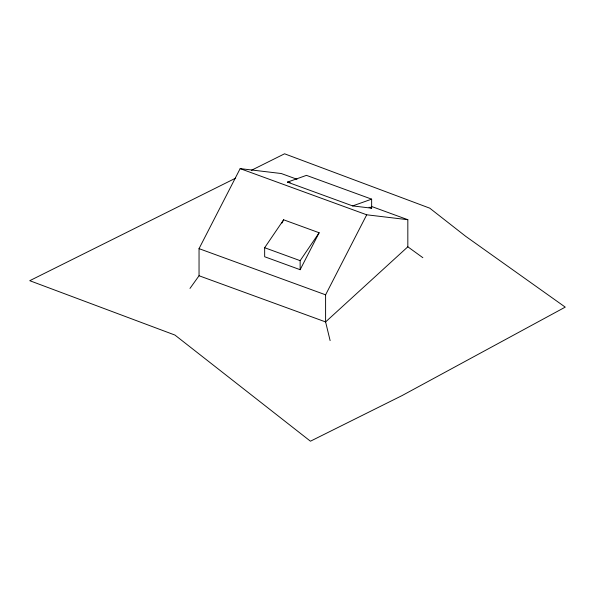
<?xml version="1.0" encoding="UTF-8"?>
<svg xmlns="http://www.w3.org/2000/svg" width="595" height="595" viewBox="0 0 595 595"><rect width="100%" height="100%" fill="white"/><g stroke="black" fill="none" stroke-linecap="round" stroke-linejoin="round"><path stroke-width="0.89" d="M189.983 288.419L199.042 275.753L199.042 248.643L240.157 168.623L281.271 173.524L296.979 179.259M281.948 223.08L283.637 219.793L319.136 232.749L300.148 269.699L264.656 256.75L264.656 247.713L283.637 219.793M199.042 275.753L325.599 321.925L325.599 294.822L366.713 214.795L407.828 219.704L407.828 246.806L325.599 321.925L330.121 340.6M300.148 269.699L300.148 260.662L319.136 232.749M235.642 178.15L29.75 280.691L174.93 335.059L310.441 441.207L402.012 395.608L565.25 307.124L465.699 236.327L429.739 208.161L284.566 153.793L251.395 170.311M287.459 182.13L306.447 175.361L371.644 199.147L371.644 208.183L352.657 205.915L287.459 182.13L290.174 182.457M352.657 205.915L371.644 199.147M371.168 206.324L407.828 219.704M369.034 207.231L371.644 208.183M240.157 168.623L366.713 214.795M264.656 247.713L300.148 260.662M199.042 248.643L325.599 294.822M407.828 246.806L422.852 257.695"/></g></svg>
